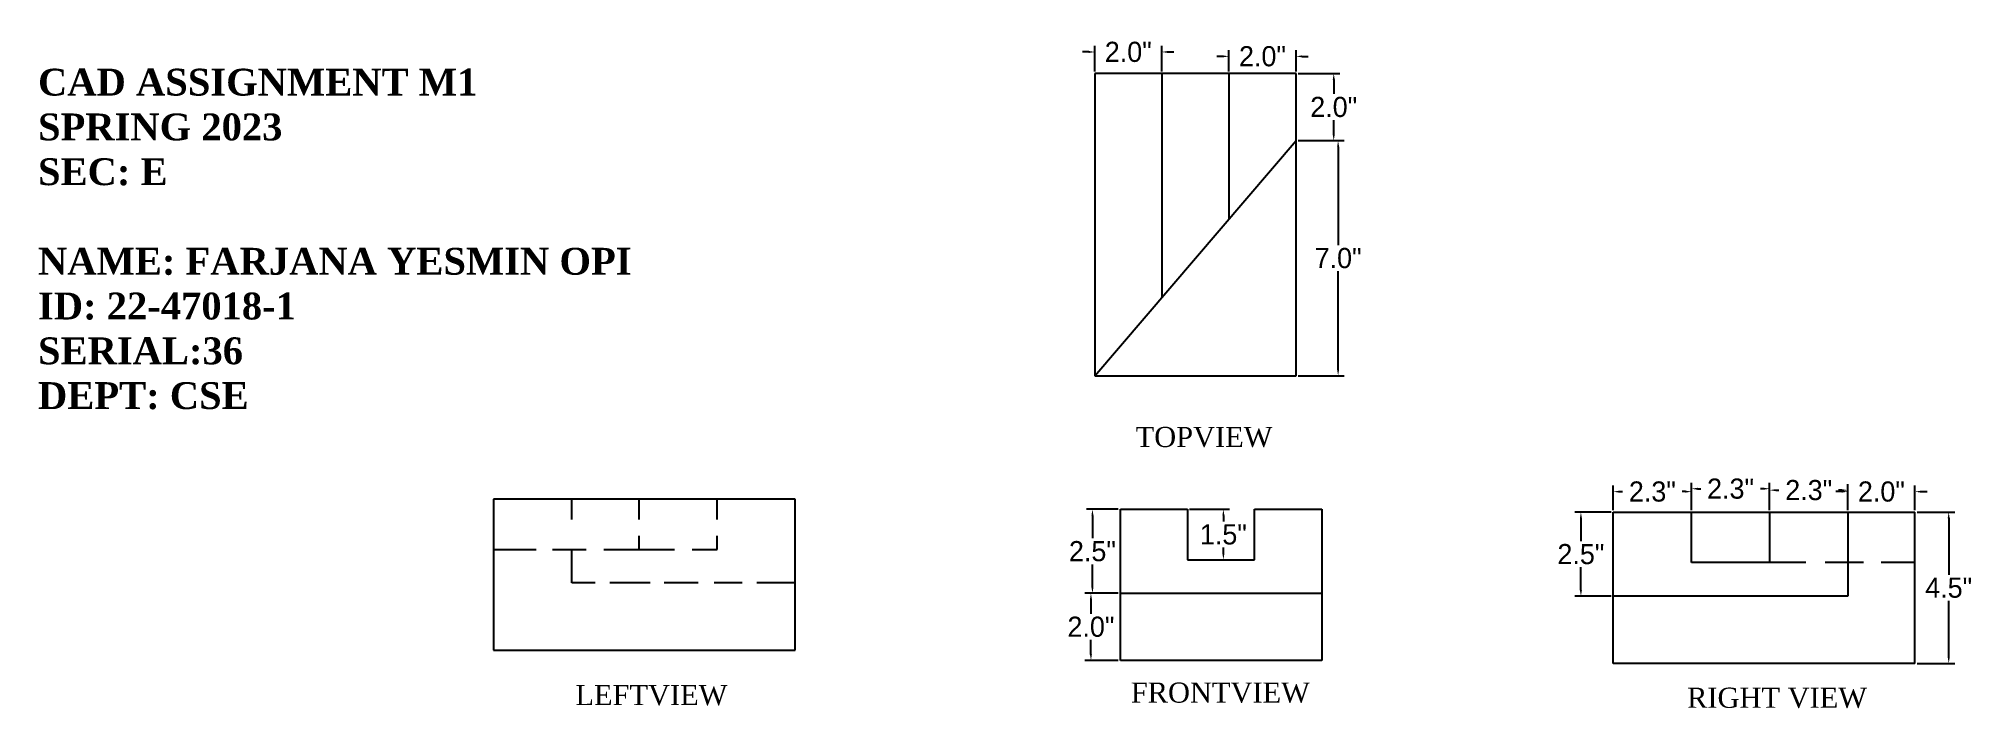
# Model space of a CAD drawing. Header units: inches. Extents: x 14.5 to 72.2, y 19 to 38.9.
import ezdxf

# ---------------------------------------------------------------- set-up
doc = ezdxf.new("R2010")
doc.units = ezdxf.units.IN
doc.header["$MEASUREMENT"] = 0
doc.dimstyles.get("Standard").update_dxf_attribs({"dimtxt": 0.6, "dimasz": 0.18, "dimexe": 0.18, "dimexo": 0.0625, "dimgap": 0.09, "dimtad": 0, "dimtih": 1, "dimtoh": 1, "dimdec": 1, "dimzin": 0, "dimdsep": 46, "dimlunit": 3, "dimtxsty": 'Standard', "dimcen": 0.09, "dimclrt": 5, "dimadec": 0, "dimazin": 0, "dimtfac": 1, "dimtdec": 1, "dimtofl": 0, "dimtmove": 0, "dimatfit": 3, "dimfxl": 1, "dimtolj": 1, "dimtzin": 0, "dimarcsym": 0})

# ---------------------------------------------------------------- blocks, each defined once
blk = doc.blocks.new('*D37')
at = {"color": 0, "lineweight": -2}
for p, q in [((45.946, 37.969), (45.946, 38.728)), ((47.946, 37.969), (47.946, 38.728)), ((45.766, 38.548), (45.586, 38.548)), ((48.126, 38.548), (48.306, 38.548))]:
    blk.add_line(p, q, dxfattribs=at)
at = {"color": 0}
for points in [[(45.766, 38.578), (45.766, 38.518), (45.946, 38.548)], [(48.126, 38.578), (48.126, 38.518), (47.946, 38.548)]]:
    blk.add_solid(points, dxfattribs=at)
at = {"layer": 'Defpoints', "color": 0}
for p in [(45.946, 38.548), (45.946, 37.907), (47.946, 37.907)]:
    blk.add_point(p, dxfattribs=at)
at = {"color": 5, "insert": (46.946, 38.548), "char_height": 0.6, "attachment_point": 5}
blk.add_mtext('\\A1;2.0"', dxfattribs=at)
blk = doc.blocks.new('*D39')
at = {"color": 0, "lineweight": -2}
for p, q in [((49.766, 38.417), (49.586, 38.417)), ((49.946, 37.969), (49.946, 38.597)), ((51.946, 37.969), (51.946, 38.597)), ((52.126, 38.417), (52.306, 38.417))]:
    blk.add_line(p, q, dxfattribs=at)
at = {"color": 0}
for points in [[(49.766, 38.447), (49.766, 38.387), (49.946, 38.417)], [(52.126, 38.447), (52.126, 38.387), (51.946, 38.417)]]:
    blk.add_solid(points, dxfattribs=at)
at = {"layer": 'Defpoints', "color": 0}
for p in [(51.946, 38.417), (49.946, 37.907), (51.946, 37.907)]:
    blk.add_point(p, dxfattribs=at)
at = {"color": 5, "insert": (50.946, 38.417), "char_height": 0.6, "attachment_point": 5}
blk.add_mtext('\\A1;2.0"', dxfattribs=at)
blk = doc.blocks.new('*D40')
at = {"color": 0, "lineweight": -2}
for p, q in [((52.008, 37.907), (53.249, 37.907)), ((53.069, 37.727), (53.069, 37.297)), ((53.069, 36.087), (53.069, 36.517)), ((52.008, 35.907), (53.249, 35.907))]:
    blk.add_line(p, q, dxfattribs=at)
at = {"color": 0}
for points in [[(53.039, 37.727), (53.099, 37.727), (53.069, 37.907)], [(53.039, 36.087), (53.099, 36.087), (53.069, 35.907)]]:
    blk.add_solid(points, dxfattribs=at)
at = {"layer": 'Defpoints', "color": 0}
for p in [(51.946, 37.907), (53.069, 37.907), (51.946, 35.907)]:
    blk.add_point(p, dxfattribs=at)
at = {"color": 5, "insert": (53.069, 36.907), "char_height": 0.6, "attachment_point": 5}
blk.add_mtext('\\A1;2.0"', dxfattribs=at)
blk = doc.blocks.new('*D41')
at = {"color": 0, "lineweight": -2}
for p, q in [((52.008, 35.907), (53.38, 35.907)), ((53.2, 35.727), (53.2, 32.797)), ((53.2, 29.087), (53.2, 32.017)), ((52.008, 28.907), (53.38, 28.907))]:
    blk.add_line(p, q, dxfattribs=at)
at = {"color": 0}
for points in [[(53.17, 35.727), (53.23, 35.727), (53.2, 35.907)], [(53.17, 29.087), (53.23, 29.087), (53.2, 28.907)]]:
    blk.add_solid(points, dxfattribs=at)
at = {"layer": 'Defpoints', "color": 0}
for p in [(51.946, 35.907), (53.2, 35.907), (51.946, 28.907)]:
    blk.add_point(p, dxfattribs=at)
at = {"color": 5, "insert": (53.2, 32.407), "char_height": 0.6, "attachment_point": 5}
blk.add_mtext('\\A1;7.0"', dxfattribs=at)
blk = doc.blocks.new('*D42')
at = {"color": 0, "lineweight": -2}
for p, q in [((48.774, 24.928), (49.96, 24.928)), ((49.78, 24.748), (49.78, 24.568)), ((49.78, 23.608), (49.78, 23.788)), ((48.774, 23.428), (49.96, 23.428))]:
    blk.add_line(p, q, dxfattribs=at)
at = {"color": 0}
for points in [[(49.75, 24.748), (49.81, 24.748), (49.78, 24.928)], [(49.75, 23.608), (49.81, 23.608), (49.78, 23.428)]]:
    blk.add_solid(points, dxfattribs=at)
at = {"layer": 'Defpoints', "color": 0}
for p in [(48.711, 24.928), (48.711, 23.428), (49.78, 23.428)]:
    blk.add_point(p, dxfattribs=at)
at = {"color": 5, "insert": (49.78, 24.178), "char_height": 0.6, "attachment_point": 5}
blk.add_mtext('\\A1;1.5"', dxfattribs=at)
blk = doc.blocks.new('*D43')
at = {"color": 0, "lineweight": -2}
for p, q in [((46.649, 24.928), (45.698, 24.928)), ((45.878, 24.748), (45.878, 24.068)), ((45.878, 22.608), (45.878, 23.288)), ((46.649, 22.428), (45.698, 22.428))]:
    blk.add_line(p, q, dxfattribs=at)
at = {"color": 0}
for points in [[(45.848, 24.748), (45.908, 24.748), (45.878, 24.928)], [(45.848, 22.608), (45.908, 22.608), (45.878, 22.428)]]:
    blk.add_solid(points, dxfattribs=at)
at = {"layer": 'Defpoints', "color": 0}
for p in [(46.711, 24.928), (45.878, 22.428), (46.711, 22.428)]:
    blk.add_point(p, dxfattribs=at)
at = {"color": 5, "insert": (45.878, 23.678), "char_height": 0.6, "attachment_point": 5}
blk.add_mtext('\\A1;2.5"', dxfattribs=at)
blk = doc.blocks.new('*D44')
at = {"color": 0, "lineweight": -2}
for p, q in [((46.649, 22.428), (45.654, 22.428)), ((45.834, 22.248), (45.834, 21.818)), ((45.834, 20.608), (45.834, 21.038)), ((46.649, 20.428), (45.654, 20.428))]:
    blk.add_line(p, q, dxfattribs=at)
at = {"color": 0}
for points in [[(45.804, 22.248), (45.864, 22.248), (45.834, 22.428)], [(45.804, 20.608), (45.864, 20.608), (45.834, 20.428)]]:
    blk.add_solid(points, dxfattribs=at)
at = {"layer": 'Defpoints', "color": 0}
for p in [(45.834, 22.428), (46.711, 22.428), (46.711, 20.428)]:
    blk.add_point(p, dxfattribs=at)
at = {"color": 5, "insert": (45.834, 21.428), "char_height": 0.6, "attachment_point": 5}
blk.add_mtext('\\A1;2.0"', dxfattribs=at)
blk = doc.blocks.new('*D45')
at = {"color": 0, "lineweight": -2}
for p, q in [((61.337, 24.841), (60.255, 24.841)), ((60.435, 24.661), (60.435, 23.981)), ((60.435, 22.521), (60.435, 23.201)), ((61.337, 22.341), (60.255, 22.341))]:
    blk.add_line(p, q, dxfattribs=at)
at = {"color": 0}
for points in [[(60.405, 24.661), (60.465, 24.661), (60.435, 24.841)], [(60.405, 22.521), (60.465, 22.521), (60.435, 22.341)]]:
    blk.add_solid(points, dxfattribs=at)
at = {"layer": 'Defpoints', "color": 0}
for p in [(60.435, 24.841), (61.4, 24.841), (61.4, 22.341)]:
    blk.add_point(p, dxfattribs=at)
at = {"color": 5, "insert": (60.435, 23.591), "char_height": 0.6, "attachment_point": 5}
blk.add_mtext('\\A1;2.5"', dxfattribs=at)
blk = doc.blocks.new('*D46')
at = {"color": 0, "lineweight": -2}
for p, q in [((61.4, 24.903), (61.4, 25.634)), ((61.58, 25.454), (61.675, 25.454)), ((63.55, 25.454), (63.455, 25.454)), ((63.73, 24.903), (63.73, 25.634))]:
    blk.add_line(p, q, dxfattribs=at)
at = {"color": 0}
for points in [[(61.58, 25.484), (61.58, 25.424), (61.4, 25.454)], [(63.55, 25.484), (63.55, 25.424), (63.73, 25.454)]]:
    blk.add_solid(points, dxfattribs=at)
at = {"layer": 'Defpoints', "color": 0}
for p in [(61.4, 25.454), (61.4, 24.841), (63.73, 24.841)]:
    blk.add_point(p, dxfattribs=at)
at = {"color": 5, "insert": (62.565, 25.454), "char_height": 0.6, "attachment_point": 5}
blk.add_mtext('\\A1;2.3"', dxfattribs=at)
blk = doc.blocks.new('*D47')
at = {"color": 0, "lineweight": -2}
for p, q in [((63.73, 24.903), (63.73, 25.721)), ((63.91, 25.541), (64.005, 25.541)), ((65.88, 25.541), (65.785, 25.541)), ((66.06, 24.903), (66.06, 25.721))]:
    blk.add_line(p, q, dxfattribs=at)
at = {"color": 0}
for points in [[(63.91, 25.571), (63.91, 25.511), (63.73, 25.541)], [(65.88, 25.571), (65.88, 25.511), (66.06, 25.541)]]:
    blk.add_solid(points, dxfattribs=at)
at = {"layer": 'Defpoints', "color": 0}
for p in [(63.73, 25.541), (63.73, 24.841), (66.06, 24.841)]:
    blk.add_point(p, dxfattribs=at)
at = {"color": 5, "insert": (64.895, 25.541), "char_height": 0.6, "attachment_point": 5}
blk.add_mtext('\\A1;2.3"', dxfattribs=at)
blk = doc.blocks.new('*D48')
at = {"color": 0, "lineweight": -2}
for p, q in [((66.06, 24.903), (66.06, 25.678)), ((66.24, 25.498), (66.335, 25.498)), ((68.21, 25.498), (68.115, 25.498)), ((68.39, 24.903), (68.39, 25.678))]:
    blk.add_line(p, q, dxfattribs=at)
at = {"color": 0}
for points in [[(66.24, 25.528), (66.24, 25.468), (66.06, 25.498)], [(68.21, 25.528), (68.21, 25.468), (68.39, 25.498)]]:
    blk.add_solid(points, dxfattribs=at)
at = {"layer": 'Defpoints', "color": 0}
for p in [(66.06, 25.498), (66.06, 24.841), (68.39, 24.841)]:
    blk.add_point(p, dxfattribs=at)
at = {"color": 5, "insert": (67.225, 25.498), "char_height": 0.6, "attachment_point": 5}
blk.add_mtext('\\A1;2.3"', dxfattribs=at)
blk = doc.blocks.new('*D49')
at = {"color": 0, "lineweight": -2}
for p, q in [((68.21, 25.454), (68.03, 25.454)), ((68.39, 24.903), (68.39, 25.634)), ((70.39, 24.903), (70.39, 25.634)), ((70.57, 25.454), (70.75, 25.454))]:
    blk.add_line(p, q, dxfattribs=at)
at = {"color": 0}
for points in [[(68.21, 25.484), (68.21, 25.424), (68.39, 25.454)], [(70.57, 25.484), (70.57, 25.424), (70.39, 25.454)]]:
    blk.add_solid(points, dxfattribs=at)
at = {"layer": 'Defpoints', "color": 0}
for p in [(68.39, 25.454), (68.39, 24.841), (70.39, 24.841)]:
    blk.add_point(p, dxfattribs=at)
at = {"color": 5, "insert": (69.39, 25.454), "char_height": 0.6, "attachment_point": 5}
blk.add_mtext('\\A1;2.0"', dxfattribs=at)
blk = doc.blocks.new('*D51')
at = {"color": 0, "lineweight": -2}
for p, q in [((70.452, 24.841), (71.576, 24.841)), ((71.396, 24.661), (71.396, 22.981)), ((71.396, 20.521), (71.396, 22.201)), ((70.452, 20.341), (71.576, 20.341))]:
    blk.add_line(p, q, dxfattribs=at)
at = {"color": 0}
for points in [[(71.366, 24.661), (71.426, 24.661), (71.396, 24.841)], [(71.366, 20.521), (71.426, 20.521), (71.396, 20.341)]]:
    blk.add_solid(points, dxfattribs=at)
at = {"layer": 'Defpoints', "color": 0}
for p in [(70.39, 24.841), (70.39, 20.341), (71.396, 20.341)]:
    blk.add_point(p, dxfattribs=at)
at = {"color": 5, "insert": (71.396, 22.591), "char_height": 0.6, "attachment_point": 5}
blk.add_mtext('\\A1;4.5"', dxfattribs=at)

msp = doc.modelspace()

# ---------------------------------------------------------------- linework, layer by layer
for p, q in [((47.946, 37.907), (45.946, 37.907)), ((45.946, 37.907), (45.946, 28.907)), ((49.946, 37.907), (47.946, 37.907)), ((47.946, 37.907), (47.946, 31.24)), ((51.946, 37.907), (49.946, 37.907)), ((49.946, 37.907), (49.946, 33.573)), ((51.946, 35.907), (51.946, 37.907)), ((45.946, 28.907), (51.946, 35.907)), ((51.946, 28.907), (51.946, 35.907)), ((45.946, 28.907), (47.946, 28.907)), ((47.946, 28.907), (49.946, 28.907)), ((49.946, 28.907), (51.946, 28.907)), ((28.033, 25.235), (28.033, 23.735)), ((30.033, 25.235), (28.033, 25.235)), ((32.363, 25.235), (30.033, 25.235)), ((30.363, 24.622), (30.363, 25.235)), ((34.693, 25.235), (32.363, 25.235)), ((32.363, 25.235), (32.363, 24.622)), ((37.023, 25.235), (34.693, 25.235)), ((34.693, 24.622), (34.693, 25.235)), ((37.023, 22.735), (37.023, 25.235)), ((46.711, 24.928), (48.711, 24.928)), ((46.711, 22.428), (46.711, 24.928)), ((48.711, 24.928), (48.711, 23.428)), ((50.711, 23.428), (50.711, 24.928)), ((50.711, 24.928), (52.711, 24.928)), ((52.711, 24.928), (52.711, 22.428)), ((61.4, 24.841), (63.73, 24.841)), ((61.4, 22.341), (61.4, 24.841)), ((63.73, 24.841), (66.06, 24.841)), ((63.73, 23.341), (63.73, 24.841)), ((66.06, 24.841), (68.39, 24.841)), ((66.06, 24.841), (66.06, 23.341)), ((68.39, 24.841), (70.39, 24.841)), ((68.39, 24.841), (68.39, 22.341)), ((70.39, 20.341), (70.39, 24.841)), ((28.033, 23.735), (28.033, 20.735)), ((28.033, 23.735), (29.304, 23.735)), ((29.787, 23.735), (30.033, 23.735)), ((30.033, 23.735), (30.795, 23.735)), ((30.363, 22.735), (30.363, 23.735)), ((31.321, 23.735), (32.363, 23.735)), ((32.363, 24.14), (32.363, 23.735)), ((32.363, 23.735), (33.426, 23.735)), ((33.952, 23.735), (34.693, 23.735)), ((34.693, 23.735), (34.693, 24.14)), ((48.711, 23.428), (50.711, 23.428)), ((66.06, 23.341), (63.73, 23.341)), ((67.143, 23.341), (66.06, 23.341)), ((68.39, 23.341), (67.713, 23.341)), ((68.853, 23.341), (68.39, 23.341)), ((70.39, 23.341), (69.379, 23.341)), ((31.058, 22.735), (30.363, 22.735)), ((32.693, 22.735), (31.497, 22.735)), ((34.127, 22.735), (33.119, 22.735)), ((35.023, 22.735), (34.61, 22.735)), ((35.443, 22.735), (35.023, 22.735)), ((37.023, 22.735), (35.881, 22.735)), ((37.023, 20.735), (37.023, 22.735)), ((46.711, 20.428), (46.711, 22.428)), ((46.711, 22.428), (52.711, 22.428)), ((52.711, 22.428), (52.711, 20.428)), ((61.4, 20.341), (61.4, 22.341)), ((68.39, 22.341), (61.4, 22.341)), ((28.033, 20.735), (30.033, 20.735)), ((30.033, 20.735), (32.363, 20.735)), ((32.363, 20.735), (34.693, 20.735)), ((34.693, 20.735), (37.023, 20.735)), ((48.711, 20.428), (46.711, 20.428)), ((50.711, 20.428), (48.711, 20.428)), ((52.711, 20.428), (50.711, 20.428)), ((63.73, 20.341), (61.4, 20.341)), ((66.06, 20.341), (63.73, 20.341)), ((68.39, 20.341), (66.06, 20.341)), ((70.39, 20.341), (68.39, 20.341))]:
    msp.add_line(p, q)

# ---------------------------------------------------------------- texts
at = {"attachment_point": 1}
for s, insert, char_height in [('{\\fTimes New Roman|b1|i0|c0|p18;\\C240;CAD ASSIGNMENT M1\\PSPRING 2023\\PSEC: E\\P\\PNAME: FARJANA YESMIN OPI\\PID: 22-47018-1\\PSERIAL:36\\PDEPT: CSE}', (14.455, 38.05), 0.8), ('{\\fTimes New Roman|b0|i0|c0|p18;RIGHT VIEW}', (63.6, 19.617), 0.6)]:
    msp.add_mtext(s, dxfattribs=dict(at, insert=insert, char_height=char_height))
at = {"char_height": 0.6, "attachment_point": 1}
for s, insert, width in [('{\\fTimes New Roman|b0|i0|c0|p18;TOPVIEW}', (47.166, 27.383), 2.91381), ('{\\fTimes New Roman|b0|i0|c0|p18;LEFTVIEW}', (30.47, 19.696), 0.09106), ('{\\fTimes New Roman|b0|i0|c0|p18;FRONTVIEW}', (47.022, 19.77), 0.09106)]:
    msp.add_mtext(s, dxfattribs=dict(at, insert=insert, width=width))

# ---------------------------------------------------------------- dimensions: what is measured, and where the dimension line sits
for base, p1, p2, picture, middle in [((45.946, 38.548), (47.946, 37.907), (45.946, 37.907), '*D37', (46.946, 38.548)), ((51.946, 38.417), (49.946, 37.907), (51.946, 37.907), '*D39', (50.946, 38.417)), ((61.4, 25.454), (63.73, 24.841), (61.4, 24.841), '*D46', (62.565, 25.454)), ((63.73, 25.541), (66.06, 24.841), (63.73, 24.841), '*D47', (64.895, 25.541)), ((66.06, 25.498), (68.39, 24.841), (66.06, 24.841), '*D48', (67.225, 25.498)), ((68.39, 25.454), (70.39, 24.841), (68.39, 24.841), '*D49', (69.39, 25.454))]:
    dim = msp.add_linear_dim(base=base, p1=p1, p2=p2, dimstyle='Standard')
    dim.commit()
    dim.dimension.update_dxf_attribs({"geometry": picture, "text_midpoint": middle})
for base, p1, p2, picture, middle in [((53.069, 37.907), (51.946, 35.907), (51.946, 37.907), '*D40', (53.069, 36.907)), ((53.2, 35.907), (51.946, 28.907), (51.946, 35.907), '*D41', (53.2, 32.407)), ((45.878, 22.428), (46.711, 24.928), (46.711, 22.428), '*D43', (45.878, 23.678)), ((49.78, 23.428), (48.711, 24.928), (48.711, 23.428), '*D42', (49.78, 24.178)), ((60.435, 24.841), (61.4, 22.341), (61.4, 24.841), '*D45', (60.435, 23.591)), ((71.396, 20.341), (70.39, 24.841), (70.39, 20.341), '*D51', (71.396, 22.591)), ((45.834, 22.428), (46.711, 20.428), (46.711, 22.428), '*D44', (45.834, 21.428))]:
    dim = msp.add_linear_dim(base=base, p1=p1, p2=p2, angle=90, dimstyle='Standard')
    dim.commit()
    dim.dimension.update_dxf_attribs({"geometry": picture, "text_midpoint": middle})

doc.saveas('drawing.dxf')
